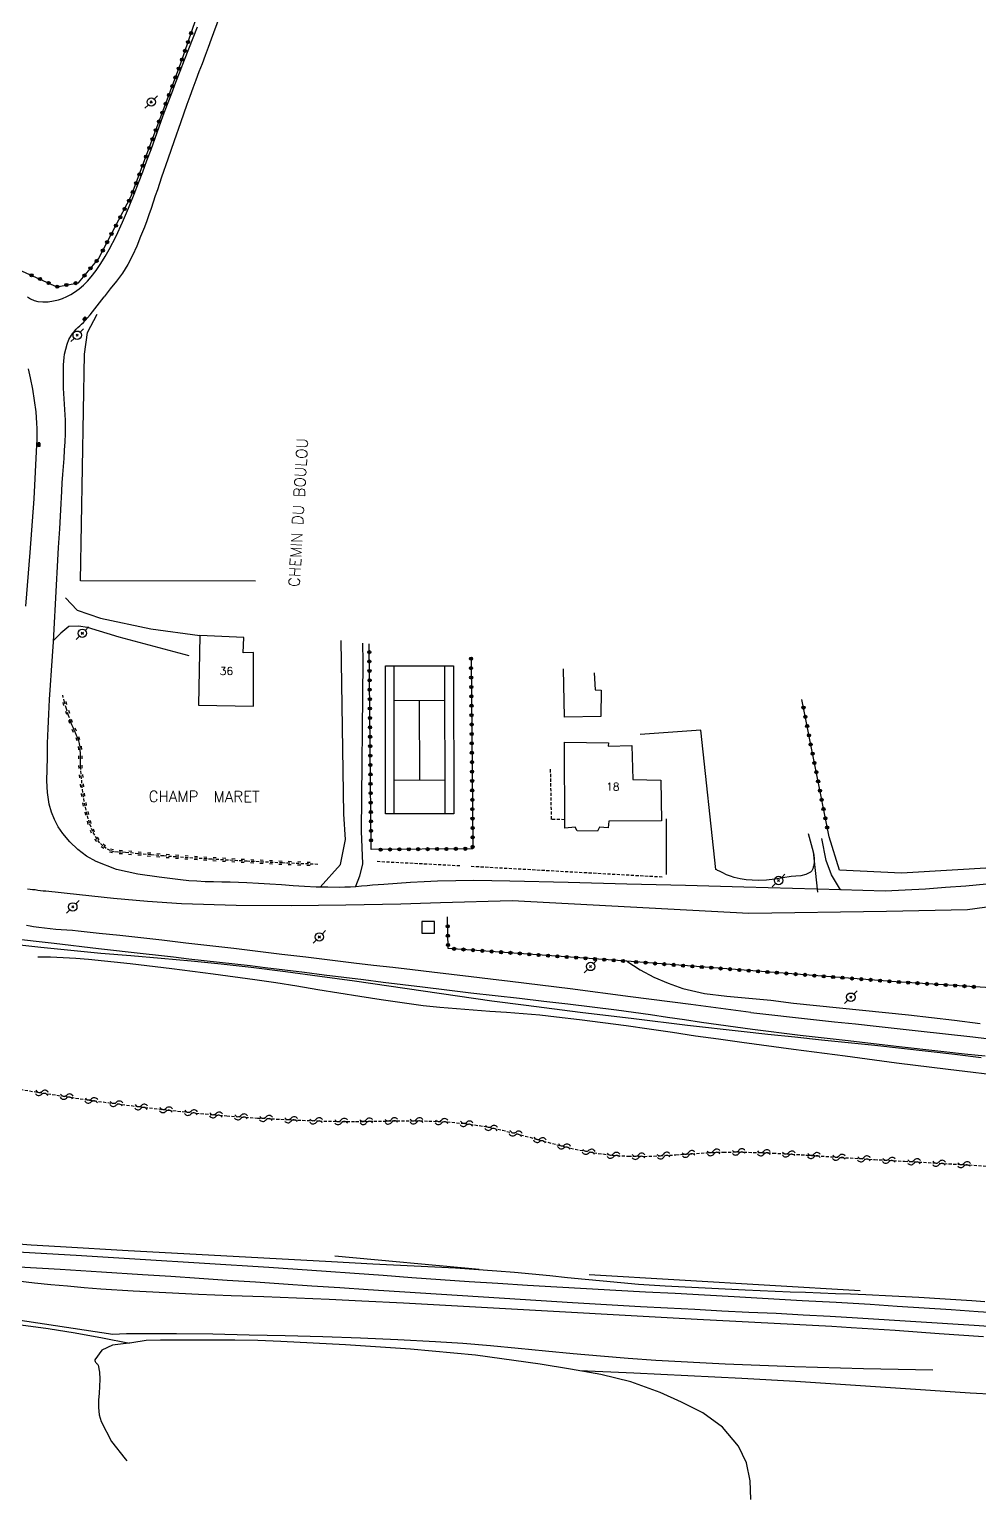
# Model space of a CAD drawing. Header units: millimetres. Extents: x 140000 to 141000, y 143000 to 144000.
# Drawn here: x 140521.2 to 140672.5, y 143297.7 to 143532.1 of the extents above; entities that cross this region are included whole.
import ezdxf
from ezdxf.enums import TextEntityAlignment as Align

# ---------------------------------------------------------------- set-up
doc = ezdxf.new("R2010")
doc.units = ezdxf.units.MM
doc.linetypes.add('DASHED', pattern=[0.75, 0.5, -0.25])
doc.layers.get('0').update_dxf_attribs({"linetype": 'CONTINUOUS'})
for name, color, linetype in [('W0008', 7, 'CONTINUOUS'), ('W0017', 7, 'CONTINUOUS'), ('W0101', 7, 'CONTINUOUS'), ('W0104', 1, 'CONTINUOUS'), ('W0112', 1, 'DASHED'), ('W0211', 2, 'CONTINUOUS'), ('W0214', 2, 'CONTINUOUS'), ('W0220', 5, 'DASHED'), ('W0300', 7, 'CONTINUOUS'), ('W0322', 7, 'CONTINUOUS'), ('W0323', 7, 'CONTINUOUS'), ('W0330', 7, 'CONTINUOUS'), ('W0333', 7, 'CONTINUOUS'), ('W0401', 7, 'CONTINUOUS'), ('W0473', 7, 'CONTINUOUS'), ('W0500', 5, 'DASHED'), ('W0510', 5, 'CONTINUOUS'), ('W0515', 5, 'CONTINUOUS'), ('W0989', 7, 'CONTINUOUS'), ('W0991', 7, 'CONTINUOUS')]:
    doc.layers.add(name, color=color, linetype=linetype)
doc.styles.get("Standard").update_dxf_attribs({"font": 'romans.shx', "width": 0.85})

# ---------------------------------------------------------------- blocks, each defined once
blk = doc.blocks.new('T473')
for p, q in [((-0.166667, 0.166667), (0.166667, -0.166667)), ((-0.166667, -0.166667), (0.166667, 0.166667)), ((0.500001, 0.500001), (1.000002, 1.000002)), ((-1.000002, -1.000002), (-0.500001, -0.500001))]:
    blk.add_line(p, q)
blk.add_ellipse((0, 0), major_axis=(0.471405, 0.471405), ratio=1, start_param=5.4977871438, end_param=11.780972451)
blk = doc.blocks.new('T401')
for p, q in [((-0.3, 0.3), (0, 0.3)), ((-0.3, -0.25), (-0.3, 0.3)), ((-0.3, 0.15), (0, 0.15)), ((-0.3, 0), (0, 0)), ((0, 0.3), (0, -0.25)), ((-0.3, -0.15), (0, -0.15)), ((-0.3, -0.25), (-0.3, -0.3)), ((-0.3, -0.3), (0, -0.3)), ((0, -0.3), (0, -0.25))]:
    blk.add_line(p, q)
blk = doc.blocks.new('t323o')
at = {"color": 0, "linetype": 'Continuous'}
for radius in [0.25, 0.15]:
    blk.add_circle((0, 0), radius, dxfattribs=at)
blk = doc.blocks.new('t322o')
at = {"color": 0, "linetype": 'Continuous'}
for radius in [0.25, 0.15]:
    blk.add_circle((0, 0), radius, dxfattribs=at)
blk = doc.blocks.new('t220o')
at = {"color": 0, "linetype": 'Continuous'}
for p, q in [((-0.25, 0.25), (0.25, 0.25)), ((-0.25, -0.25), (0.25, -0.25))]:
    blk.add_line(p, q, dxfattribs=at)
blk = doc.blocks.new('t500o')
at = {"color": 0, "linetype": 'Continuous'}
for centre, start, end in [((-0.5, 0.625), 216.8699, 323.1301), ((0.5, -0.125), 36.8699, 143.1301), ((0.5, -0.625), 36.8699, 143.1301), ((-0.5, 0.125), 216.8699, 323.1301)]:
    blk.add_arc(centre, 0.625, start, end, dxfattribs=at)

msp = doc.modelspace()

# ---------------------------------------------------------------- linework, layer by layer
at = {"layer": 'W0008'}
for points in [[(140551.44, 143534), (140550.18, 143530.55), (140549.69, 143529.25), (140549.21, 143527.95), (140548.71, 143526.64), (140548.22, 143525.34), (140547.73, 143524.04), (140547.24, 143522.74), (140546.76, 143521.43), (140546.28, 143520.13), (140545.26, 143517.24), (140544.25, 143514.34), (140543.26, 143511.44), (140542.26, 143508.55), (140541.92, 143507.55), (140541.59, 143506.56), (140541.25, 143505.56), (140540.92, 143504.57), (140540.59, 143503.57), (140540.24, 143502.58), (140539.88, 143501.59), (140539.51, 143500.61), (140538.91, 143499.09), (140538.29, 143497.58), (140537.62, 143496.08), (140536.87, 143494.62), (140536.02, 143493.27), (140535.06, 143491.99), (140534.07, 143490.75), (140533.09, 143489.49)], [(140520.86, 143489.47), (140521.38, 143489.17), (140521.92, 143488.91), (140522.5, 143488.74), (140523.34, 143488.66), (140524.18, 143488.7), (140525, 143488.83), (140525.81, 143489.02), (140526.48, 143489.23), (140527.13, 143489.51), (140527.76, 143489.83), (140528.36, 143490.21), (140529.09, 143490.75), (140529.78, 143491.35), (140530.42, 143491.99), (140531.02, 143492.67), (140531.83, 143493.69), (140532.57, 143494.77), (140533.25, 143495.89), (140533.9, 143497.02), (140535.01, 143499.18), (140536.01, 143501.39), (140536.96, 143503.62), (140537.88, 143505.86), (140538.59, 143507.64), (140539.27, 143509.42), (140539.93, 143511.21), (140540.59, 143513), (140541.23, 143514.8), (140541.87, 143516.6), (140542.53, 143518.39), (140543.19, 143520.18), (140543.87, 143521.95), (140544.55, 143523.72), (140545.24, 143525.48), (140545.93, 143527.25), (140546.61, 143529.01), (140547.3, 143530.78), (140547.97, 143532.55)], [(140597.79, 143396.3), (140594.91, 143396.37), (140592.03, 143396.39), (140589.16, 143396.37), (140586.28, 143396.31), (140584.13, 143396.21), (140581.97, 143396.07), (140579.83, 143395.91), (140577.68, 143395.77), (140576.79, 143395.7), (140575.91, 143395.63), (140575.02, 143395.56), (140574.14, 143395.48), (140573.25, 143395.41), (140572.37, 143395.36), (140571.48, 143395.32), (140570.59, 143395.3), (140568.75, 143395.31), (140566.9, 143395.36), (140565.06, 143395.45), (140563.22, 143395.57), (140561.38, 143395.69), (140559.54, 143395.82), (140557.7, 143395.94), (140555.86, 143396.04), (140554.53, 143396.09), (140553.21, 143396.12), (140551.88, 143396.15), (140550.55, 143396.17), (140549.23, 143396.21), (140547.9, 143396.27), (140546.58, 143396.37), (140545.25, 143396.51), (140541.87, 143396.93), (140538.46, 143397.4), (140535.07, 143398.16), (140531.82, 143399.42), (140530.3, 143400.3), (140528.91, 143401.36), (140527.64, 143402.57), (140526.52, 143403.9), (140525.79, 143404.98), (140525.19, 143406.12), (140524.71, 143407.32), (140524.34, 143408.56), (140524.04, 143410.42), (140523.96, 143412.29), (140524.01, 143414.16), (140524.04, 143416.01), (140524.08, 143418.32), (140524.16, 143420.63), (140524.27, 143422.94), (140524.41, 143425.25), (140524.57, 143427.56), (140524.72, 143429.87), (140524.87, 143432.17), (140525.01, 143434.48), (140525.17, 143437.49), (140525.34, 143440.49), (140525.5, 143443.49), (140525.67, 143446.5), (140525.84, 143449.5), (140526.01, 143452.5), (140526.18, 143455.51), (140526.35, 143458.51), (140526.43, 143459.82), (140526.52, 143461.12), (140526.61, 143462.42), (140526.71, 143463.72), (140526.79, 143465.03), (140526.86, 143466.33), (140526.91, 143467.64), (140526.93, 143468.95), (140526.92, 143469.81), (140526.88, 143470.66), (140526.83, 143471.52), (140526.77, 143472.37), (140526.71, 143473.23), (140526.66, 143474.08), (140526.63, 143474.94), (140526.61, 143475.79), (140526.61, 143476.36), (140526.6, 143476.93), (140526.6, 143477.5), (140526.6, 143478.07), (140526.62, 143478.64), (140526.65, 143479.21), (140526.71, 143479.78), (140526.8, 143480.34), (140526.98, 143481.13), (140527.2, 143481.91), (140527.49, 143482.67), (140527.87, 143483.39), (140528.1, 143483.72), (140528.35, 143484.03), (140528.63, 143484.32), (140528.92, 143484.59), (140529.21, 143484.85), (140529.5, 143485.12), (140529.79, 143485.39), (140530.06, 143485.68), (140530.85, 143486.61), (140531.62, 143487.56), (140532.37, 143488.52), (140533.09, 143489.49)], [(140520.99, 143478.02), (140521.31, 143476.58), (140521.67, 143474.78), (140521.96, 143472.97), (140522.18, 143471.15), (140522.33, 143469.32), (140522.37, 143468.46), (140522.37, 143467.6), (140522.34, 143466.73), (140522.31, 143465.87), (140521.87, 143457.29), (140521.25, 143448.73), (140520.55, 143440.17)], [(140650.64, 143394.93), (140646.76, 143395.03), (140642.87, 143395.13), (140638.99, 143395.23), (140635.11, 143395.33), (140625.78, 143395.58), (140616.45, 143395.82), (140607.12, 143396.06), (140597.79, 143396.3)], [(140673.8, 143395.79), (140670.5, 143395.51), (140667.29, 143395.26), (140664.07, 143395.04), (140660.85, 143394.85), (140657.64, 143394.69)], [(140520.87, 143395.06), (140521.29, 143395.03), (140521.7, 143394.99), (140522.12, 143394.94), (140522.54, 143394.88), (140522.95, 143394.83), (140523.37, 143394.77), (140523.78, 143394.73), (140529.19, 143394.18), (140534.59, 143393.6), (140540, 143393.1), (140545.42, 143392.75), (140554.17, 143392.47), (140562.91, 143392.43), (140571.66, 143392.53), (140580.4, 143392.67), (140581.99, 143392.71), (140583.57, 143392.76), (140585.16, 143392.83), (140586.74, 143392.91)], [(140586.74, 143392.91), (140598.17, 143393.22), (140635.92, 143391.2), (140657.86, 143391.51), (140670.76, 143391.79), (140685.14, 143393.72)], [(140657.64, 143394.69), (140650.53, 143394.93)], [(140636.22, 143375.34), (140626.63, 143376.62), (140617.03, 143377.87), (140607.43, 143379.1), (140597.83, 143380.3), (140594.72, 143380.68), (140591.61, 143381.05), (140588.49, 143381.42), (140585.38, 143381.78), (140582.26, 143382.15), (140579.15, 143382.51), (140576.03, 143382.87), (140572.92, 143383.24), (140569.09, 143383.69), (140565.27, 143384.15), (140561.44, 143384.61), (140557.61, 143385.07), (140553.79, 143385.53), (140549.96, 143385.99), (140546.13, 143386.43), (140542.3, 143386.87), (140538.96, 143387.25), (140535.62, 143387.61), (140532.28, 143387.97), (140528.93, 143388.32), (140528.04, 143388.4), (140527.15, 143388.48), (140526.26, 143388.54), (140525.38, 143388.61), (140524.49, 143388.69), (140523.6, 143388.78), (140522.71, 143388.89), (140521.83, 143389.02), (140521.28, 143389.12), (140520.73, 143389.21)], [(140518.03, 143387.22), (140525.12, 143386.4), (140532.21, 143385.58), (140539.31, 143384.76), (140541.74, 143384.49), (140544.18, 143384.21), (140546.62, 143383.93), (140549.05, 143383.66), (140551.49, 143383.38), (140553.92, 143383.1), (140556.36, 143382.82), (140558.79, 143382.53), (140561.93, 143382.16), (140565.06, 143381.77), (140568.19, 143381.38), (140571.32, 143380.99), (140574.45, 143380.59), (140577.59, 143380.2), (140580.72, 143379.81), (140583.85, 143379.43), (140587.72, 143378.97), (140591.59, 143378.51), (140595.45, 143378.06), (140599.32, 143377.62), (140603.19, 143377.17), (140607.06, 143376.71), (140610.93, 143376.24), (140614.79, 143375.75), (140617.5, 143375.39), (140620.21, 143375.01), (140622.92, 143374.62), (140625.63, 143374.23), (140628.34, 143373.83), (140631.05, 143373.45), (140633.76, 143373.07), (140636.47, 143372.71), (140644.1, 143371.76), (140651.74, 143370.86), (140659.38, 143369.99), (140667.02, 143369.14), (140670.29, 143368.78), (140673.57, 143368.44)], [(140636.22, 143375.34), (140639.55, 143374.95), (140642.89, 143374.58), (140646.22, 143374.22), (140649.56, 143373.88), (140652.9, 143373.53), (140656.23, 143373.18), (140659.57, 143372.82), (140662.9, 143372.45), (140667.27, 143371.95), (140671.63, 143371.45), (140675.99, 143370.96)], [(140676.82, 143327.33), (140672.5, 143327.62), (140668.19, 143327.91), (140663.87, 143328.2), (140659.56, 143328.48), (140655.24, 143328.76), (140649.82, 143329.08), (140644.4, 143329.38), (140638.98, 143329.68), (140633.56, 143329.99), (140628.85, 143330.25), (140624.14, 143330.51), (140619.43, 143330.77), (140614.72, 143331.02), (140610.01, 143331.29), (140605.3, 143331.55), (140600.59, 143331.83), (140595.88, 143332.12), (140591.31, 143332.42), (140586.75, 143332.73), (140582.18, 143333.05), (140577.61, 143333.38), (140573.04, 143333.71), (140568.48, 143334.04), (140563.91, 143334.36), (140559.34, 143334.67), (140549.1, 143335.33), (140538.86, 143335.97), (140528.62, 143336.59), (140518.38, 143337.18)], [(140681.16, 143324.77), (140671.85, 143325.41), (140662.53, 143326.03), (140653.22, 143326.61), (140648.9, 143326.86), (140644.57, 143327.09), (140640.25, 143327.32), (140635.93, 143327.53), (140631.61, 143327.74), (140627.28, 143327.96), (140622.96, 143328.19), (140618.64, 143328.43), (140607.78, 143329.07), (140596.92, 143329.74), (140586.06, 143330.43), (140575.2, 143331.13), (140570.7, 143331.42), (140566.21, 143331.72), (140561.71, 143332.02), (140557.22, 143332.32), (140552.73, 143332.63), (140548.23, 143332.93), (140543.74, 143333.23), (140539.24, 143333.52), (140532.66, 143333.94), (140526.07, 143334.35), (140519.49, 143334.76)]]:
    msp.add_lwpolyline(points, dxfattribs=at)
at = {"layer": 'W0017'}
for points in [[(140526.92, 143441.48), (140528.79, 143439.49), (140532.54, 143438.25), (140540.57, 143436.52), (140548.35, 143435.45)], [(140546.64, 143432.25), (140535.52, 143435.22), (140530.45, 143436.77), (140528.99, 143436.96), (140527.45, 143436.91), (140526.21, 143435.82), (140525.02, 143434.67)], [(140567.53, 143395.31), (140570.79, 143398.97), (140571.56, 143402.92), (140571.3, 143407), (140570.89, 143434.69)], [(140574.32, 143434.25), (140574.34, 143431.27), (140574.08, 143404.28), (140574.28, 143399.07), (140573.82, 143397.1), (140573.2, 143395.43)], [(140628.26, 143420.38), (140618.57, 143419.69)], [(140630.64, 143398.16), (140628.26, 143420.38)], [(140622.71, 143406.26), (140622.74, 143397.36)], [(140645.37, 143403.91), (140646.18, 143400.98), (140646.5, 143397.98), (140646.86, 143394.56)], [(140650.53, 143394.93), (140649.1, 143397.3), (140648.21, 143399.6), (140647.55, 143403.09)]]:
    msp.add_lwpolyline(points, dxfattribs=at)
at = {"layer": 'W0101'}
for points in [[(140548.17, 143424.34), (140556.92, 143424.18), (140556.93, 143432.77), (140555.28, 143432.73), (140555.35, 143435.16), (140548.35, 143435.45)], [(140606.55, 143404.77), (140606.51, 143418.46), (140613.53, 143418.38), (140613.49, 143417.83), (140617.23, 143417.95), (140617.42, 143412.53), (140621.87, 143412.4), (140621.98, 143405.93), (140613.57, 143405.88), (140613.49, 143404.82), (140612.09, 143404.93), (140611.77, 143404.26), (140608.55, 143404.3), (140608.2, 143404.92)]]:
    msp.add_lwpolyline(points, close=True, dxfattribs=at)
at = {"layer": 'W0104'}
for points in [[(140606.52, 143422.47), (140606.34, 143430.14)], [(140611.26, 143429.5), (140611.38, 143426.79), (140612.36, 143426.77), (140612.3, 143422.57), (140606.52, 143422.47)]]:
    msp.add_lwpolyline(points, dxfattribs=at)
msp.add_lwpolyline([(140583.78, 143388.01), (140585.79, 143388.02), (140585.79, 143389.88), (140583.78, 143389.88)], close=True, dxfattribs=at)
at = {"layer": 'W0112'}
for points in [[(140606.54, 143406.1), (140604.44, 143406.15), (140604.29, 143414.31)], [(140576.61, 143399.46), (140590.01, 143398.77)], [(140591.63, 143398.68), (140622.2, 143396.98)]]:
    msp.add_lwpolyline(points, dxfattribs=at)
at = {"layer": 'W0211'}
for points in [[(140796.24, 143460.81), (140783.99, 143449.92), (140765.93, 143433.23), (140752.49, 143421.62), (140740.31, 143415.43), (140723.55, 143408.99), (140701.27, 143401.53), (140691.46, 143399.71), (140675.48, 143398.45), (140660.23, 143397.58), (140650.37, 143398.03), (140648.69, 143403.37)], [(140646.18, 143400.98), (140646.29, 143400.45), (140646.34, 143399.9), (140646.32, 143399.35), (140646.25, 143398.8), (140646.18, 143398.52), (140646.1, 143398.24), (140645.96, 143397.96), (140645.75, 143397.74), (140645.02, 143397.33), (140644.2, 143397.16), (140643.39, 143397.1), (140642.64, 143397.02), (140641.34, 143396.8), (140640.04, 143396.6), (140638.72, 143396.47), (140637.4, 143396.42), (140636.44, 143396.44), (140635.48, 143396.52), (140634.52, 143396.66), (140633.58, 143396.87), (140632.96, 143397.07), (140632.36, 143397.32), (140631.78, 143397.6), (140631.2, 143397.88), (140631.06, 143397.95), (140630.92, 143398.02), (140630.78, 143398.09), (140630.64, 143398.16)], [(140673.3, 143323.62), (140666.28, 143324.13), (140659.25, 143324.61), (140652.22, 143325.06), (140649.15, 143325.25), (140646.08, 143325.42), (140643.01, 143325.59), (140639.95, 143325.75), (140636.88, 143325.91), (140633.81, 143326.06), (140630.74, 143326.22), (140627.67, 143326.39), (140620.98, 143326.76), (140614.29, 143327.13), (140607.61, 143327.51), (140600.92, 143327.89), (140594.23, 143328.26), (140587.54, 143328.63), (140580.85, 143328.99), (140574.17, 143329.33), (140568.96, 143329.58), (140563.76, 143329.79), (140558.56, 143329.99), (140553.35, 143330.18), (140548.15, 143330.39), (140542.95, 143330.63), (140537.75, 143330.91), (140532.55, 143331.24), (140529.91, 143331.44), (140527.26, 143331.68), (140524.62, 143331.93), (140521.98, 143332.2), (140519.34, 143332.48)]]:
    msp.add_lwpolyline(points, dxfattribs=at)
at = {"layer": 'W0214'}
for points in [[(140616.45, 143383.52), (140618.55, 143382.17), (140620.75, 143381), (140623.04, 143380), (140625.4, 143379.19), (140628.85, 143378.38), (140632.37, 143377.93), (140635.9, 143377.64), (140639.39, 143377.29), (140643.05, 143376.86), (140646.71, 143376.46), (140650.38, 143376.08), (140654.05, 143375.71), (140657.72, 143375.34), (140661.39, 143374.96), (140665.05, 143374.56), (140668.71, 143374.13), (140672.81, 143373.62)], [(140504.28, 143326.82), (140508.17, 143326.63), (140512.06, 143326.35), (140515.94, 143326), (140519.8, 143325.55), (140524.16, 143324.96), (140528.5, 143324.27), (140532.82, 143323.49), (140537.13, 143322.61)], [(140608.98, 143318.24), (140617.58, 143317.87), (140626.18, 143317.46), (140634.77, 143317.02), (140643.37, 143316.54), (140647.35, 143316.3), (140651.32, 143316.04), (140655.3, 143315.77), (140659.28, 143315.48), (140663.26, 143315.21), (140667.23, 143314.94), (140671.21, 143314.69), (140675.19, 143314.47), (140680.71, 143314.18), (140686.22, 143313.91), (140691.74, 143313.69), (140697.26, 143313.58), (140700.9, 143313.58), (140704.54, 143313.63), (140708.18, 143313.74), (140711.82, 143313.91)]]:
    msp.add_lwpolyline(points, dxfattribs=at)
at = {"layer": 'W0220'}
msp.add_lwpolyline([(140567.2, 143398.97), (140561.55, 143399.2), (140555.9, 143399.47), (140550.25, 143399.79), (140544.61, 143400.16), (140542.58, 143400.31), (140540.55, 143400.48), (140538.52, 143400.67), (140536.49, 143400.87), (140535.89, 143400.91), (140535.27, 143400.92), (140534.65, 143400.99), (140534.06, 143401.17), (140533.44, 143401.5), (140532.89, 143401.92), (140532.4, 143402.41), (140531.97, 143402.96), (140531.27, 143404.2), (140530.77, 143405.53), (140530.4, 143406.89), (140530.07, 143408.24), (140529.8, 143409.7), (140529.62, 143411.16), (140529.5, 143412.63), (140529.38, 143414.1), (140529.35, 143414.61), (140529.33, 143415.13), (140529.33, 143415.65), (140529.33, 143416.16), (140529.33, 143416.68), (140529.3, 143417.2), (140529.25, 143417.72), (140529.15, 143418.23), (140529.04, 143418.68), (140528.89, 143419.12), (140528.71, 143419.54), (140528.52, 143419.96), (140528.33, 143420.38), (140528.14, 143420.79), (140527.96, 143421.21), (140527.79, 143421.64), (140527.43, 143422.71), (140527.09, 143423.78), (140526.78, 143424.86), (140526.49, 143425.94)], dxfattribs=at)
at = {"layer": 'W0300'}
for points in [[(140677.43, 143365.1), (140667.7, 143366.26), (140659.46, 143367.29), (140651.24, 143368.36), (140643.01, 143369.46), (140634.79, 143370.56), (140631.09, 143371.07), (140627.4, 143371.6), (140623.71, 143372.14), (140620.02, 143372.68), (140616.32, 143373.21), (140612.63, 143373.72), (140608.92, 143374.2), (140605.22, 143374.63), (140602.57, 143374.9), (140599.91, 143375.13), (140597.26, 143375.33), (140594.6, 143375.51), (140591.94, 143375.7), (140589.29, 143375.91), (140586.63, 143376.15), (140583.98, 143376.43), (140580.61, 143376.87), (140577.25, 143377.35), (140573.89, 143377.88), (140570.54, 143378.43), (140567.19, 143378.98), (140563.84, 143379.53), (140560.49, 143380.06), (140557.12, 143380.54), (140550.51, 143381.45), (140543.9, 143382.33), (140537.27, 143383.13), (140530.63, 143383.79), (140528.61, 143383.94), (140526.59, 143384.06), (140524.56, 143384.15), (140522.54, 143384.19)], [(140592.9, 143334.38), (140569.89, 143336.48)], [(140653.65, 143330.95), (140610.45, 143333.53)], [(140534.47, 143324.01), (140502.43, 143328.85)], [(140665.26, 143318.33), (140654.21, 143318.5), (140643.16, 143318.82), (140632.11, 143319.27), (140621.07, 143319.86), (140616.67, 143320.16), (140612.27, 143320.52), (140607.88, 143320.92), (140603.49, 143321.35), (140599.11, 143321.78), (140594.72, 143322.18), (140590.32, 143322.55), (140585.92, 143322.85), (140579.94, 143323.17), (140573.96, 143323.41), (140567.97, 143323.6), (140561.99, 143323.76), (140556.2, 143323.91), (140550.42, 143324.04), (140544.63, 143324.11), (140538.84, 143324.12), (140537.75, 143324.11), (140536.66, 143324.09), (140535.56, 143324.05), (140534.47, 143324.01)]]:
    msp.add_lwpolyline(points, dxfattribs=at)
at = {"layer": 'W0322'}
for points in [[(140507.89, 143499.2), (140516.21, 143495.29), (140525.58, 143491.1), (140529, 143491.73)], [(140529, 143491.73), (140532.19, 143495.53)], [(140736.48, 143371.86), (140723.04, 143374.26), (140710.42, 143376.52), (140697.91, 143377.77), (140659.41, 143380.23), (140616.45, 143383.52)]]:
    msp.add_lwpolyline(points, dxfattribs=at)
at = {"layer": 'W0323'}
for points in [[(140532.19, 143495.53), (140537.43, 143505.52), (140545.31, 143526.72), (140551.82, 143545.66), (140556.7, 143559.62), (140563.53, 143578.45), (140571.49, 143601.86), (140576.52, 143615.26)], [(140575.68, 143401.32), (140575.38, 143434.12)], [(140591.6, 143432.03), (140591.88, 143401.47), (140575.68, 143401.32)], [(140648.69, 143403.37), (140644.36, 143425.25)], [(140616.45, 143383.52), (140587.95, 143385.57), (140587.86, 143390.6)]]:
    msp.add_lwpolyline(points, dxfattribs=at)
at = {"layer": 'W0330'}
msp.add_lwpolyline([(140557.21, 143444.15), (140529.33, 143444.19), (140529.95, 143480.33), (140530.47, 143483.8), (140531.98, 143486.7)], dxfattribs=at)
at = {"layer": 'W0333'}
msp.add_lwpolyline([(140577.99, 143407.02), (140577.97, 143430.64), (140588.83, 143430.65), (140588.85, 143407.03), (140577.99, 143407.02)], close=True, dxfattribs=at)
for points in [[(140579.3, 143430.64), (140579.31, 143407.02)], [(140587.48, 143407.03), (140587.44, 143430.65)], [(140579.31, 143425.18), (140587.45, 143425.1)], [(140583.43, 143412.42), (140583.38, 143425.14)], [(140579.31, 143412.45), (140587.47, 143412.39)]]:
    msp.add_lwpolyline(points, dxfattribs=at)
at = {"layer": 'W0500'}
msp.add_lwpolyline([(140515.27, 143363.87), (140523.35, 143362.49), (140531.46, 143361.27), (140539.59, 143360.21), (140547.74, 143359.3), (140552.64, 143358.86), (140557.54, 143358.52), (140562.45, 143358.26), (140567.36, 143358.05), (140570.27, 143357.98), (140573.19, 143357.97), (140576.1, 143358.01), (140579.01, 143358.06), (140581.93, 143358.09), (140584.86, 143358.04), (140587.78, 143357.91), (140590.69, 143357.64), (140593.66, 143357.2), (140596.6, 143356.58), (140599.51, 143355.84), (140602.4, 143355.05), (140605.29, 143354.27), (140608.21, 143353.56), (140611.16, 143352.98), (140614.14, 143352.59), (140616.68, 143352.43), (140619.21, 143352.41), (140621.75, 143352.5), (140624.28, 143352.65), (140626.79, 143352.83), (140629.31, 143352.99), (140631.84, 143353.09), (140634.36, 143353.11), (140639.77, 143352.93), (140645.17, 143352.61), (140650.57, 143352.24), (140655.96, 143351.9), (140660.74, 143351.63), (140665.51, 143351.35), (140670.28, 143351.08), (140675.06, 143350.79)], dxfattribs=at)
at = {"layer": 'W0510'}
for points in [[(140672.96, 143368.12), (140668.77, 143368.65), (140664.52, 143369.14), (140660.26, 143369.62), (140656, 143370.07), (140651.74, 143370.51), (140647.48, 143370.94), (140643.22, 143371.39), (140638.96, 143371.84), (140634.7, 143372.32), (140626.13, 143373.3), (140617.55, 143374.32), (140608.99, 143375.36), (140600.42, 143376.45), (140594.93, 143377.18), (140589.45, 143377.94), (140583.96, 143378.74), (140578.48, 143379.53), (140573, 143380.33), (140567.52, 143381.09), (140562.03, 143381.82), (140556.53, 143382.5), (140551.75, 143383.03), (140546.96, 143383.51), (140542.17, 143383.95), (140537.38, 143384.36), (140532.58, 143384.78), (140527.79, 143385.23), (140523.01, 143385.72), (140518.23, 143386.26)], [(140462.44, 143348.92), (140464.23, 143347.71), (140466.08, 143346.62), (140468, 143345.64), (140469.97, 143344.77), (140472.23, 143343.95), (140474.54, 143343.28), (140476.88, 143342.73), (140479.23, 143342.24), (140483.18, 143341.57), (140487.15, 143341.07), (140491.14, 143340.67), (140495.12, 143340.28), (140498.18, 143340), (140501.24, 143339.76), (140504.3, 143339.55), (140507.36, 143339.33), (140512.06, 143338.98), (140516.75, 143338.65), (140521.45, 143338.32), (140526.15, 143338.01)], [(140526.15, 143338.01), (140536.95, 143337.42), (140547.76, 143336.83), (140558.56, 143336.23), (140569.37, 143335.64), (140575.95, 143335.29), (140582.54, 143334.97), (140589.13, 143334.61), (140595.71, 143334.17), (140598.54, 143333.94), (140601.36, 143333.68), (140604.18, 143333.4), (140607, 143333.1), (140609.82, 143332.81), (140612.65, 143332.53), (140615.47, 143332.27), (140618.3, 143332.04), (140622.55, 143331.76), (140626.8, 143331.52), (140631.05, 143331.32), (140635.3, 143331.12), (140637.7, 143331.01), (140640.11, 143330.92), (140642.52, 143330.82), (140644.92, 143330.74), (140647.33, 143330.65), (140649.73, 143330.56), (140652.14, 143330.46), (140654.54, 143330.35), (140658.77, 143330.15), (140663, 143329.94), (140667.23, 143329.7), (140671.46, 143329.43), (140673.55, 143329.28)]]:
    msp.add_lwpolyline(points, dxfattribs=at)
at = {"layer": 'W0515'}
for points in [[(140636.2, 143297.67), (140636.21, 143297.75), (140636.14, 143300.65), (140635.51, 143303.51), (140634.27, 143306.18), (140631.73, 143309.2), (140628.56, 143311.49), (140625.15, 143313.23), (140621.77, 143314.73), (140617.11, 143316.44), (140612.31, 143317.63), (140607.46, 143318.49), (140602.62, 143319.27), (140592.32, 143320.68), (140581.97, 143321.65), (140571.61, 143322.33), (140561.25, 143322.89), (140557.59, 143323.03), (140553.94, 143323.1), (140550.28, 143323.11), (140546.62, 143323.07), (140544.36, 143323.08), (140542.08, 143323.11), (140539.79, 143323.02), (140537.52, 143322.65), (140536.15, 143322.49), (140534.45, 143322.3), (140532.72, 143321.52), (140531.62, 143319.98), (140531.61, 143319.83), (140531.65, 143319.69), (140531.72, 143319.57), (140531.81, 143319.47), (140531.89, 143319.39), (140531.99, 143319.31), (140532.07, 143319.22), (140532.13, 143319.11)], [(140532.13, 143319.11), (140532.36, 143318), (140532.43, 143316.86), (140532.38, 143315.73), (140532.29, 143314.62), (140532.22, 143313.5), (140532.21, 143312.36), (140532.33, 143311.21), (140532.64, 143310.1), (140534.26, 143306.95), (140536.43, 143304.15), (140536.71, 143303.86)]]:
    msp.add_lwpolyline(points, dxfattribs=at)

# ---------------------------------------------------------------- block references
at = {"layer": 'W0220'}
for p, rotation in [((140526.85, 143424.61), 106.324697402596), ((140527.29, 143423.17), 107.5282040572351), ((140527.76, 143421.75), 108.7317135031782), ((140528.34, 143420.36), 115.1176152466271), ((140528.93, 143418.99), 108.9397424202674), ((140529.27, 143417.53), 96.03699150468191), ((140529.33, 143416.03), 89.87998057723144), ((140529.35, 143414.53), 93.59479804099077), ((140529.46, 143413.04), 94.61971046485478), ((140529.59, 143411.54), 94.77283200550724), ((140529.75, 143410.05), 96.86164039744999), ((140530.01, 143408.57), 100.872398668711), ((140530.35, 143407.11), 103.4415331471012), ((140530.73, 143405.66), 105.2956553367915), ((140531.25, 143404.25), 110.6806828244162), ((140531.98, 143402.95), 127.9531433056691), ((140532.99, 143401.84), 142.9240138772459), ((140534.29, 143401.1), 162.9434070875028), ((140535.76, 143400.91), 178.4694258155973), ((140537.26, 143400.79), 174.2312370043058), ((140538.75, 143400.64), 174.7712259600848), ((140540.25, 143400.51), 174.7712259600848), ((140541.74, 143400.38), 175.2823020746842), ((140543.24, 143400.26), 175.7644645854757), ((140544.73, 143400.15), 176.2463735552948), ((140546.23, 143400.06), 176.2463735552948), ((140547.73, 143399.96), 176.2463735552948), ((140549.22, 143399.86), 176.2463735552948), ((140550.72, 143399.77), 176.74000343071), ((140552.22, 143399.68), 176.74000343071), ((140553.71, 143399.59), 176.74000343071), ((140555.21, 143399.51), 176.74000343071), ((140556.71, 143399.43), 177.2336280320091), ((140558.21, 143399.36), 177.2336280320091), ((140559.71, 143399.29), 177.2336280320091), ((140561.2, 143399.21), 177.2336280320091), ((140562.7, 143399.15), 177.727247356759), ((140564.2, 143399.09), 177.727247356759), ((140565.7, 143399.03), 177.727247356759)]:
    msp.add_blockref('t220o', p, dxfattribs=dict(at, rotation=rotation))
at = {"layer": 'W0322'}
for p, rotation in [((140530.93, 143494.03), 49.91630342201589), ((140531.9, 143495.18), 49.91630342201589), ((140521.51, 143492.92), 335.8929366942352), ((140522.88, 143492.31), 335.8929366942352), ((140524.25, 143491.7), 335.8929366942352), ((140525.62, 143491.11), 10.48607769229327), ((140527.1, 143491.38), 10.48607769229327), ((140528.57, 143491.66), 10.48607769229327), ((140529.96, 143492.88), 49.91630342201589), ((140617.94, 143383.4), 175.6341349773766), ((140619.44, 143383.29), 175.6341349773766), ((140620.93, 143383.17), 175.6341349773766), ((140622.43, 143383.06), 175.6341349773766), ((140623.92, 143382.94), 175.6341349773766), ((140625.42, 143382.83), 175.6341349773766), ((140626.91, 143382.72), 175.6341349773766), ((140628.41, 143382.6), 175.6341349773766), ((140629.91, 143382.49), 175.6341349773766), ((140631.4, 143382.37), 175.6341349773766), ((140632.9, 143382.26), 175.6341349773766), ((140634.39, 143382.14), 175.6341349773766), ((140635.89, 143382.03), 175.6341349773766), ((140637.38, 143381.92), 175.6341349773766), ((140638.88, 143381.8), 175.6341349773766), ((140640.38, 143381.69), 175.6341349773766), ((140641.87, 143381.57), 175.6341349773766), ((140643.37, 143381.46), 175.6341349773766), ((140644.86, 143381.35), 175.6341349773766), ((140646.36, 143381.23), 175.6341349773766), ((140647.85, 143381.12), 175.6341349773766), ((140649.35, 143381), 175.6341349773766), ((140650.84, 143380.89), 175.6341349773766), ((140652.34, 143380.77), 175.6341349773766), ((140653.84, 143380.66), 175.6341349773766), ((140655.33, 143380.55), 175.6341349773766), ((140656.83, 143380.43), 175.6341349773766), ((140658.32, 143380.32), 175.6341349773766), ((140659.82, 143380.21), 176.3415025356878), ((140661.32, 143380.11), 176.3415025356878), ((140662.81, 143380.02), 176.3415025356878), ((140664.31, 143379.92), 176.3415025356878), ((140665.81, 143379.83), 176.3415025356878), ((140667.3, 143379.73), 176.3415025356878), ((140668.8, 143379.63), 176.3415025356878), ((140670.3, 143379.54), 176.3415025356878), ((140671.79, 143379.44), 176.3415025356878)]:
    msp.add_blockref('t322o', p, dxfattribs=dict(at, rotation=rotation))
at = {"layer": 'W0323'}
for p, rotation in [((140546.97, 143531.54), 71.03939997095175), ((140546, 143528.71), 71.03939997095175), ((140546.48, 143530.13), 71.03939997095175), ((140545.51, 143527.29), 71.03939997095175), ((140544.48, 143524.47), 69.598730930549), ((140545, 143525.88), 69.598730930549), ((140543.43, 143521.66), 69.598730930549), ((140543.96, 143523.07), 69.598730930549), ((140542.91, 143520.25), 69.598730930549), ((140541.86, 143517.44), 69.598730930549), ((140542.39, 143518.85), 69.598730930549), ((140540.82, 143514.63), 69.598730930549), ((140541.34, 143516.04), 69.598730930549), ((140540.29, 143513.22), 69.598730930549), ((140539.25, 143510.41), 69.598730930549), ((140539.77, 143511.82), 69.598730930549), ((140538.2, 143507.6), 69.598730930549), ((140538.73, 143509.01), 69.598730930549), ((140537.68, 143506.19), 69.598730930549), ((140536.37, 143503.5), 62.33560086789761), ((140537.07, 143504.83), 62.33560086789761), ((140534.98, 143500.84), 62.33560086789761), ((140535.67, 143502.17), 62.33560086789761), ((140533.58, 143498.19), 62.33560086789761), ((140534.28, 143499.51), 62.33560086789761), ((140532.89, 143496.86), 62.33560086789761), ((140575.39, 143432.82), 90.52506881479515), ((140575.4, 143431.32), 90.52506881479515), ((140591.6, 143431.77), 270.5250688147968), ((140591.61, 143430.27), 270.5250688147968), ((140575.42, 143429.82), 90.52506881479515), ((140575.43, 143428.32), 90.52506881479515), ((140591.63, 143428.77), 270.5250688147968), ((140575.44, 143426.82), 90.52506881479515), ((140575.46, 143425.32), 90.52506881479515), ((140591.64, 143427.27), 270.5250688147968), ((140591.66, 143425.77), 270.5250688147968), ((140575.47, 143423.82), 90.52506881479515), ((140591.67, 143424.27), 270.5250688147968), ((140644.62, 143423.97), 101.1973710660335), ((140575.48, 143422.32), 90.52506881479515), ((140575.5, 143420.82), 90.52506881479515), ((140591.68, 143422.77), 270.5250688147968), ((140591.7, 143421.27), 270.5250688147968), ((140644.91, 143422.5), 101.1973710660335), ((140645.2, 143421.03), 101.1973710660335), ((140575.51, 143419.32), 90.52506881479515), ((140591.71, 143419.77), 270.5250688147968), ((140591.72, 143418.27), 270.5250688147968), ((140645.49, 143419.56), 101.1973710660335), ((140575.53, 143417.82), 90.52506881479515), ((140575.54, 143416.32), 90.52506881479515), ((140591.74, 143416.77), 270.5250688147968), ((140645.78, 143418.09), 101.1973710660335), ((140646.07, 143416.62), 101.1973710660335), ((140575.55, 143414.82), 90.52506881479515), ((140591.75, 143415.27), 270.5250688147968), ((140591.77, 143413.77), 270.5250688147968), ((140646.36, 143415.15), 101.1973710660335), ((140646.66, 143413.67), 101.1973710660335), ((140575.57, 143413.32), 90.52506881479515), ((140575.58, 143411.82), 90.52506881479515), ((140591.78, 143412.27), 270.5250688147968), ((140646.95, 143412.2), 101.1973710660335), ((140575.59, 143410.32), 90.52506881479515), ((140591.79, 143410.77), 270.5250688147968), ((140591.81, 143409.27), 270.5250688147968), ((140647.24, 143410.73), 101.1973710660335), ((140647.53, 143409.26), 101.1973710660335), ((140575.61, 143408.82), 90.52506881479515), ((140575.62, 143407.32), 90.52506881479515), ((140591.82, 143407.77), 270.5250688147968), ((140647.82, 143407.79), 101.1973710660335), ((140575.64, 143405.82), 90.52506881479515), ((140575.65, 143404.32), 90.52506881479515), ((140591.83, 143406.27), 270.5250688147968), ((140591.85, 143404.77), 270.5250688147968), ((140648.11, 143406.32), 101.1973710660335), ((140648.4, 143404.85), 101.1973710660335), ((140575.66, 143402.82), 90.52506881479515), ((140591.86, 143403.27), 270.5250688147968), ((140577.18, 143401.33), 180.5233960554442), ((140578.68, 143401.35), 180.5233960554442), ((140580.18, 143401.36), 180.5233960554442), ((140581.68, 143401.38), 180.5233960554442), ((140583.18, 143401.39), 180.5233960554442), ((140584.68, 143401.4), 180.5233960554442), ((140586.18, 143401.42), 180.5233960554442), ((140587.68, 143401.43), 180.5233960554442), ((140589.18, 143401.44), 180.5233960554442), ((140590.68, 143401.46), 180.5233960554442), ((140591.88, 143401.77), 270.5250688147968), ((140587.88, 143389.1), 91.05964597461706), ((140587.91, 143387.6), 91.05964597461706), ((140587.94, 143386.1), 91.05964597461706), ((140588.92, 143385.5), 175.8673769653931), ((140590.41, 143385.4), 175.8673769653931), ((140591.91, 143385.29), 175.8673769653931), ((140593.4, 143385.18), 175.8673769653931), ((140594.9, 143385.07), 175.8673769653931), ((140596.4, 143384.96), 175.8673769653931), ((140597.89, 143384.86), 175.8673769653931), ((140599.39, 143384.75), 175.8673769653931), ((140600.89, 143384.64), 175.8673769653931), ((140602.38, 143384.53), 175.8673769653931), ((140603.88, 143384.42), 175.8673769653931), ((140605.37, 143384.31), 175.8673769653931), ((140606.87, 143384.21), 175.8673769653931), ((140608.37, 143384.1), 175.8673769653931), ((140609.86, 143383.99), 175.8673769653931), ((140611.36, 143383.88), 175.8673769653931), ((140612.85, 143383.77), 175.8673769653931), ((140614.35, 143383.67), 175.8673769653931), ((140615.85, 143383.56), 175.8673769653931)]:
    msp.add_blockref('t323o', p, dxfattribs=dict(at, rotation=rotation))
at = {"layer": 'W0401'}
for p, rotation in [((140530.11, 143485.87), 319.0960836835851), ((140522.53, 143465.91), 177.7781071332818)]:
    msp.add_blockref('T401', p, dxfattribs=dict(at, rotation=rotation))
at = {"layer": 'W0473'}
for p in [(140540.61, 143520.55), (140528.8, 143483.36), (140529.62, 143435.83), (140640.65, 143396.4), (140528.1, 143392.19), (140567.42, 143387.4), (140610.67, 143382.69), (140652.17, 143377.79)]:
    msp.add_blockref('T473', p, dxfattribs=at)
at = {"layer": 'W0500'}
for p, rotation in [((140523.16, 143362.53), 350.3468645317695), ((140527.11, 143361.93), 351.4409535598708), ((140531.07, 143361.33), 351.4409535598708), ((140535.03, 143360.8), 352.5350439969618), ((140539, 143360.28), 352.5350439969618), ((140542.97, 143359.83), 353.6291358436073), ((140546.95, 143359.39), 353.6291358436073), ((140550.93, 143359.01), 354.8697297841494), ((140554.92, 143358.7), 356.1071776450582), ((140558.91, 143358.45), 356.9832680841346), ((140562.9, 143358.24), 357.4977979076307), ((140566.9, 143358.07), 357.4977979076307), ((140570.9, 143357.97), 359.973319529166), ((140574.9, 143358), 0.7867569583821032), ((140578.9, 143358.06), 0.971053590467667), ((140582.9, 143358.07), 359.1804684476143), ((140586.9, 143357.95), 357.3021687869661), ((140590.88, 143357.61), 351.4926621094584), ((140594.82, 143356.95), 348.1005044252356), ((140598.72, 143356.04), 345.8368363673994), ((140602.58, 143355), 344.8643196289922), ((140606.45, 143353.99), 346.3075376398475), ((140610.36, 143353.14), 348.8794058625369), ((140614.32, 143352.58), 356.4014691630344), ((140618.31, 143352.42), 359.5634678343491), ((140622.31, 143352.53), 3.464734324337464), ((140626.3, 143352.79), 4.031102497394935), ((140630.29, 143353.03), 2.377923714559774), ((140634.29, 143353.11), 0.3238591969953344), ((140638.29, 143352.98), 358.1628706785967), ((140642.28, 143352.78), 356.6238046520617), ((140646.28, 143352.54), 356.0262289248374), ((140650.27, 143352.26), 356.0262289248374), ((140654.26, 143352.01), 356.3710838771584), ((140658.25, 143351.77), 356.7515736122135), ((140662.25, 143351.54), 356.7492321891723), ((140666.24, 143351.31), 356.6809180810867), ((140670.23, 143351.08), 356.6809180810867)]:
    msp.add_blockref('t500o', p, dxfattribs=dict(at, rotation=rotation))

# ---------------------------------------------------------------- texts
at = {"layer": 'W0989'}
msp.add_text('CHEMIN DU BOULOU   ', height=1.75, rotation=86.706, dxfattribs=at).set_placement((140564.15, 143456.87), align=Align.MIDDLE_CENTER)
msp.add_text('CHAMP  MARET   ', height=1.75, rotation=359.8803, dxfattribs=at).set_placement((140540.19, 143408.94))
at = {"layer": 'W0991'}
for s, p in [('36', (140552.59, 143429.81)), ('18', (140614.21, 143411.36))]:
    msp.add_text(s, height=1.25, dxfattribs=at).set_placement(p, align=Align.MIDDLE_CENTER)

doc.saveas('drawing.dxf')
